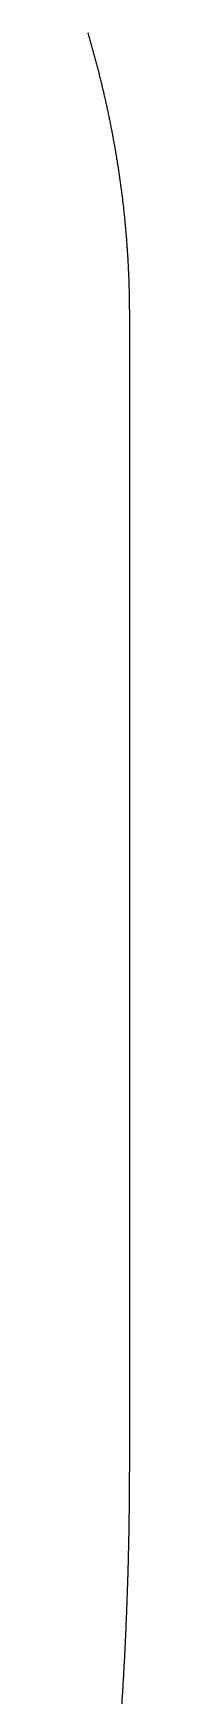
# Model space of a CAD drawing. Extents: x -14 to 314, y -178 to 13.
# Drawn here: x 73.2 to 73.75, y -156.67 to -134.82 of the extents above; entities that cross this region are included whole.
import ezdxf

# ---------------------------------------------------------------- set-up
doc = ezdxf.new("R2010")
doc.units = 0
doc.layers.add('BLACK', color=7, linetype='CONTINUOUS')

msp = doc.modelspace()

# ---------------------------------------------------------------- linework, layer by layer
at = {"layer": 'BLACK', "linetype": 'CONTINUOUS'}
for p, q in [((73.204307, -134.815676), (73.209019, -134.831519)), ((73.209019, -134.831519), (73.21371, -134.847357)), ((73.21371, -134.847357), (73.218381, -134.863201)), ((73.218381, -134.863201), (73.223029, -134.879039)), ((73.223029, -134.879039), (73.227659, -134.894884)), ((73.227659, -134.894884), (73.232266, -134.910723)), ((73.232266, -134.910723), (73.236855, -134.926569)), ((73.236855, -134.926569), (73.241421, -134.942409)), ((73.241421, -134.942409), (73.245967, -134.958255)), ((73.245967, -134.958255), (73.250492, -134.974096)), ((73.250492, -134.974096), (73.254997, -134.989943)), ((73.254997, -134.989943), (73.25948, -135.005785)), ((73.25948, -135.005785), (73.263944, -135.021633)), ((73.263944, -135.021633), (73.268386, -135.037475)), ((73.268386, -135.037475), (73.272808, -135.053323)), ((73.272808, -135.053323), (73.277208, -135.069166)), ((73.277208, -135.069166), (73.28159, -135.085015)), ((73.28159, -135.085015), (73.285949, -135.100859)), ((73.285949, -135.100859), (73.290288, -135.116708)), ((73.290288, -135.116708), (73.294606, -135.132553)), ((73.294606, -135.132553), (73.298904, -135.148403)), ((73.298904, -135.148403), (73.303181, -135.164247)), ((73.303181, -135.164247), (73.307438, -135.180098)), ((73.307438, -135.180098), (73.311673, -135.195943)), ((73.311673, -135.195943), (73.315889, -135.211794)), ((73.315889, -135.211794), (73.320082, -135.22764)), ((73.320082, -135.22764), (73.324257, -135.243492)), ((73.324257, -135.243492), (73.328409, -135.259338)), ((73.328409, -135.259338), (73.332543, -135.27519)), ((73.332543, -135.27519), (73.336654, -135.291037)), ((73.336654, -135.291037), (73.340746, -135.306889)), ((73.340746, -135.306889), (73.344816, -135.322737)), ((73.344816, -135.322737), (73.348867, -135.338589)), ((73.348867, -135.338589), (73.352895, -135.354437)), ((73.352895, -135.354437), (73.356905, -135.37029)), ((73.356905, -135.37029), (73.360892, -135.386138)), ((73.360892, -135.386138), (73.364861, -135.401991)), ((73.364861, -135.401991), (73.368807, -135.41784)), ((73.368807, -135.41784), (73.372734, -135.433694)), ((73.372734, -135.433694), (73.37664, -135.449542)), ((73.37664, -135.449542), (73.380526, -135.465396)), ((73.380526, -135.465396), (73.38439, -135.481245)), ((73.38439, -135.481245), (73.388235, -135.4971)), ((73.388235, -135.4971), (73.392058, -135.512949)), ((73.392058, -135.512949), (73.395862, -135.528803)), ((73.395862, -135.528803), (73.399644, -135.544653)), ((73.399644, -135.544653), (73.403406, -135.560508)), ((73.403406, -135.560508), (73.407147, -135.576357)), ((73.407147, -135.576357), (73.410869, -135.592212)), ((73.410869, -135.592212), (73.414568, -135.608062)), ((73.414568, -135.608062), (73.418249, -135.623917)), ((73.418249, -135.623917), (73.421908, -135.639767)), ((73.421908, -135.639767), (73.425547, -135.655622)), ((73.425547, -135.655622), (73.429165, -135.671473)), ((73.429165, -135.671473), (73.432763, -135.687328)), ((73.432763, -135.687328), (73.43634, -135.703178)), ((73.43634, -135.703178), (73.439897, -135.719034)), ((73.439897, -135.719034), (73.443433, -135.734884)), ((73.443433, -135.734884), (73.446949, -135.75074)), ((73.446949, -135.75074), (73.450444, -135.76659)), ((73.450444, -135.76659), (73.45392, -135.782446)), ((73.45392, -135.782446), (73.457373, -135.798296)), ((73.457373, -135.798296), (73.460808, -135.814152)), ((73.460808, -135.814152), (73.464221, -135.830002)), ((73.464221, -135.830002), (73.467614, -135.845858)), ((73.467614, -135.845858), (73.470986, -135.861709)), ((73.470986, -135.861709), (73.474339, -135.877564)), ((73.474339, -135.877564), (73.47767, -135.893415)), ((73.47767, -135.893415), (73.480981, -135.90927)), ((73.480981, -135.90927), (73.484271, -135.925121)), ((73.484271, -135.925121), (73.487542, -135.940976)), ((73.487542, -135.940976), (73.490791, -135.956827)), ((73.490791, -135.956827), (73.494021, -135.972682)), ((73.494021, -135.972682), (73.49723, -135.988533)), ((73.49723, -135.988533), (73.500419, -136.004388)), ((73.500419, -136.004388), (73.503586, -136.020238)), ((73.503586, -136.020238), (73.506734, -136.036093)), ((73.506734, -136.036093), (73.509861, -136.051944)), ((73.509861, -136.051944), (73.512969, -136.067799)), ((73.512969, -136.067799), (73.516054, -136.083649)), ((73.516054, -136.083649), (73.519121, -136.099504)), ((73.519121, -136.099504), (73.522166, -136.115354)), ((73.522166, -136.115354), (73.525192, -136.131208)), ((73.525192, -136.131208), (73.528196, -136.147058)), ((73.528196, -136.147058), (73.531181, -136.162913)), ((73.531181, -136.162913), (73.534145, -136.178762)), ((73.534145, -136.178762), (73.537089, -136.194617)), ((73.537089, -136.194617), (73.540012, -136.210466)), ((73.540012, -136.210466), (73.542915, -136.22632)), ((73.542915, -136.22632), (73.545797, -136.242169)), ((73.545797, -136.242169), (73.54866, -136.258023)), ((73.54866, -136.258023), (73.551502, -136.273872)), ((73.551502, -136.273872), (73.554324, -136.289726)), ((73.554324, -136.289726), (73.557124, -136.305575)), ((73.557124, -136.305575), (73.559906, -136.321428)), ((73.559906, -136.321428), (73.562666, -136.337276)), ((73.562666, -136.337276), (73.565406, -136.353129)), ((73.565406, -136.353129), (73.568126, -136.368978)), ((73.568126, -136.368978), (73.570826, -136.38483)), ((73.570826, -136.38483), (73.573504, -136.400678)), ((73.573504, -136.400678), (73.576164, -136.416531)), ((73.576164, -136.416531), (73.578802, -136.432378)), ((73.578802, -136.432378), (73.58142, -136.44823)), ((73.58142, -136.44823), (73.584018, -136.464077)), ((73.584018, -136.464077), (73.586596, -136.479929)), ((73.586596, -136.479929), (73.589153, -136.495776)), ((73.589153, -136.495776), (73.59169, -136.511627)), ((73.59169, -136.511627), (73.594207, -136.527474)), ((73.594207, -136.527474), (73.596703, -136.543325)), ((73.596703, -136.543325), (73.599179, -136.559171)), ((73.599179, -136.559171), (73.601635, -136.575022)), ((73.601635, -136.575022), (73.604071, -136.590867)), ((73.604071, -136.590867), (73.606486, -136.606718)), ((73.606486, -136.606718), (73.608881, -136.622563)), ((73.608881, -136.622563), (73.611256, -136.638413)), ((73.611256, -136.638413), (73.61361, -136.654257)), ((73.61361, -136.654257), (73.615945, -136.670107)), ((73.615945, -136.670107), (73.618258, -136.685951)), ((73.618258, -136.685951), (73.620553, -136.7018)), ((73.620553, -136.7018), (73.622826, -136.717644)), ((73.622826, -136.717644), (73.625079, -136.733493)), ((73.625079, -136.733493), (73.627312, -136.749336)), ((73.627312, -136.749336), (73.629525, -136.765184)), ((73.629525, -136.765184), (73.631717, -136.781027)), ((73.631717, -136.781027), (73.63389, -136.796875)), ((73.63389, -136.796875), (73.636041, -136.812717)), ((73.636041, -136.812717), (73.638174, -136.828564)), ((73.638174, -136.828564), (73.640285, -136.844407)), ((73.640285, -136.844407), (73.642377, -136.860253)), ((73.642377, -136.860253), (73.644447, -136.876095)), ((73.644447, -136.876095), (73.646499, -136.891941)), ((73.646499, -136.891941), (73.648529, -136.907782)), ((73.648529, -136.907782), (73.65054, -136.923627)), ((73.65054, -136.923627), (73.65253, -136.939468)), ((73.65253, -136.939468), (73.6545, -136.955313)), ((73.6545, -136.955313), (73.65645, -136.971153)), ((73.65645, -136.971153), (73.65838, -136.986997)), ((73.65838, -136.986997), (73.660289, -137.002837)), ((73.660289, -137.002837), (73.662179, -137.018681)), ((73.662179, -137.018681), (73.664048, -137.034519)), ((73.664048, -137.034519), (73.665897, -137.050363)), ((73.665897, -137.050363), (73.667726, -137.066201)), ((73.667726, -137.066201), (73.669534, -137.082044)), ((73.669534, -137.082044), (73.671323, -137.097882)), ((73.671323, -137.097882), (73.673091, -137.113724)), ((73.673091, -137.113724), (73.674839, -137.129561)), ((73.674839, -137.129561), (73.676567, -137.145402)), ((73.676567, -137.145402), (73.678275, -137.161239)), ((73.678275, -137.161239), (73.679963, -137.17708)), ((73.679963, -137.17708), (73.68163, -137.192916)), ((73.68163, -137.192916), (73.683277, -137.208756)), ((73.683277, -137.208756), (73.684904, -137.224592)), ((73.684904, -137.224592), (73.686512, -137.240431)), ((73.686512, -137.240431), (73.688098, -137.256266)), ((73.688098, -137.256266), (73.689665, -137.272105)), ((73.689665, -137.272105), (73.691212, -137.287939)), ((73.691212, -137.287939), (73.692738, -137.303778)), ((73.692738, -137.303778), (73.694244, -137.319611)), ((73.694244, -137.319611), (73.695731, -137.335449)), ((73.695731, -137.335449), (73.697197, -137.351282)), ((73.697197, -137.351282), (73.698643, -137.367119)), ((73.698643, -137.367119), (73.700068, -137.382951)), ((73.700068, -137.382951), (73.701474, -137.398788)), ((73.701474, -137.398788), (73.70286, -137.41462)), ((73.70286, -137.41462), (73.704225, -137.430455)), ((73.704225, -137.430455), (73.705571, -137.446286)), ((73.705571, -137.446286), (73.706896, -137.462121)), ((73.706896, -137.462121), (73.708201, -137.477952)), ((73.708201, -137.477952), (73.709486, -137.493786)), ((73.709486, -137.493786), (73.710751, -137.509616)), ((73.710751, -137.509616), (73.711996, -137.525449)), ((73.711996, -137.525449), (73.71322, -137.541278)), ((73.71322, -137.541278), (73.714425, -137.557111)), ((73.714425, -137.557111), (73.71561, -137.57294)), ((73.71561, -137.57294), (73.716774, -137.588772)), ((73.716774, -137.588772), (73.717919, -137.6046)), ((73.717919, -137.6046), (73.719043, -137.620431)), ((73.719043, -137.620431), (73.720147, -137.636258)), ((73.720147, -137.636258), (73.721231, -137.652089)), ((73.721231, -137.652089), (73.722295, -137.667915)), ((73.722295, -137.667915), (73.723339, -137.683746)), ((73.723339, -137.683746), (73.724363, -137.699571)), ((73.724363, -137.699571), (73.725367, -137.715401)), ((73.725367, -137.715401), (73.72635, -137.731226)), ((73.72635, -137.731226), (73.727314, -137.747054)), ((73.727314, -137.747054), (73.728258, -137.762878)), ((73.728258, -137.762878), (73.729181, -137.778706)), ((73.729181, -137.778706), (73.730085, -137.79453)), ((73.730085, -137.79453), (73.730968, -137.810357)), ((73.730968, -137.810357), (73.731831, -137.82618)), ((73.731831, -137.82618), (73.732675, -137.842006)), ((73.732675, -137.842006), (73.733498, -137.857829)), ((73.733498, -137.857829), (73.734301, -137.873654)), ((73.734301, -137.873654), (73.735084, -137.889476)), ((73.735084, -137.889476), (73.735847, -137.905301)), ((73.735847, -137.905301), (73.73659, -137.921121)), ((73.73659, -137.921121), (73.737313, -137.936946)), ((73.737313, -137.936946), (73.738016, -137.952765)), ((73.738016, -137.952765), (73.738699, -137.968589)), ((73.738699, -137.968589), (73.739362, -137.984408)), ((73.739362, -137.984408), (73.740005, -138.000231)), ((73.740005, -138.000231), (73.740627, -138.016049)), ((73.740627, -138.016049), (73.74123, -138.031871)), ((73.74123, -138.031871), (73.741813, -138.047689)), ((73.741813, -138.047689), (73.742375, -138.06351)), ((73.742375, -138.06351), (73.742918, -138.079327)), ((73.742918, -138.079327), (73.74344, -138.095148)), ((73.74344, -138.095148), (73.743943, -138.110964)), ((73.743943, -138.110964), (73.744425, -138.126784)), ((73.744425, -138.126784), (73.744888, -138.142599)), ((73.744888, -138.142599), (73.74533, -138.158418)), ((73.74533, -138.158418), (73.745753, -138.174233)), ((73.745753, -138.174233), (73.746155, -138.190051)), ((73.746155, -138.190051), (73.746537, -138.205865)), ((73.746537, -138.205865), (73.7469, -138.221683)), ((73.7469, -138.221683), (73.747242, -138.237496)), ((73.747242, -138.237496), (73.747564, -138.253313)), ((73.747564, -138.253313), (73.747867, -138.269125)), ((73.747867, -138.269125), (73.748149, -138.284941)), ((73.748149, -138.284941), (73.748411, -138.300753)), ((73.748411, -138.300753), (73.748653, -138.316568)), ((73.748653, -138.316568), (73.748875, -138.332379)), ((73.748875, -138.332379), (73.749078, -138.348194)), ((73.749078, -138.348194), (73.74926, -138.364004)), ((73.74926, -138.364004), (73.749422, -138.379817)), ((73.749422, -138.379817), (73.749564, -138.395627)), ((73.749564, -138.395627), (73.749686, -138.41144)), ((73.749686, -138.41144), (73.749788, -138.427249)), ((73.749788, -138.427249), (73.74987, -138.443061)), ((73.74987, -138.443061), (73.749932, -138.458869)), ((73.749932, -138.458869), (73.749974, -138.47468)), ((73.749974, -138.47468), (73.75, -138.5)), ((73.75, -138.5), (73.75, -153.5)), ((73.74996, -153.565796), (73.74991, -153.598635)), ((73.74999, -153.532909), (73.74996, -153.565796)), ((73.75, -153.5), (73.74999, -153.532909)), ((73.749361, -153.762343), (73.749192, -153.794973)), ((73.749511, -153.729666), (73.749361, -153.762343)), ((73.74964, -153.696967), (73.749511, -153.729666)), ((73.74975, -153.66422), (73.74964, -153.696967)), ((73.74984, -153.631451), (73.74975, -153.66422)), ((73.74991, -153.598635), (73.74984, -153.631451)), ((73.74776, -153.990059), (73.747453, -154.022459)), ((73.748048, -153.957638), (73.74776, -153.990059)), ((73.748317, -153.925169), (73.748048, -153.957638)), ((73.748565, -153.892678), (73.748317, -153.925169)), ((73.748794, -153.86014), (73.748565, -153.892678)), ((73.749003, -153.82758), (73.748794, -153.86014)), ((73.749192, -153.794973), (73.749003, -153.82758)), ((73.745194, -154.216095), (73.744749, -154.248242)), ((73.745619, -154.183902), (73.745194, -154.216095)), ((73.746025, -154.151687), (73.745619, -154.183902)), ((73.746412, -154.119426), (73.746025, -154.151687)), ((73.746778, -154.087142), (73.746412, -154.119426)), ((73.747125, -154.054811), (73.746778, -154.087142)), ((73.747453, -154.022459), (73.747125, -154.054811)), ((73.74167, -154.440439), (73.741088, -154.472359)), ((73.742231, -154.408497), (73.74167, -154.440439)), ((73.742774, -154.37651), (73.742231, -154.408497)), ((73.743297, -154.3445), (73.742774, -154.37651)), ((73.7438, -154.312444), (73.743297, -154.3445)), ((73.744284, -154.280366), (73.7438, -154.312444)), ((73.744749, -154.248242), (73.744284, -154.280366)), ((73.737891, -154.631411), (73.737194, -154.663128)), ((73.738569, -154.599673), (73.737891, -154.631411)), ((73.739228, -154.56789), (73.738569, -154.599673)), ((73.739867, -154.536084), (73.739228, -154.56789)), ((73.740488, -154.504232), (73.739867, -154.536084)), ((73.741088, -154.472359), (73.740488, -154.504232)), ((73.732606, -154.852681), (73.731774, -154.88415)), ((73.733419, -154.821167), (73.732606, -154.852681)), ((73.734212, -154.789631), (73.733419, -154.821167)), ((73.734987, -154.75805), (73.734212, -154.789631)), ((73.735741, -154.726447), (73.734987, -154.75805)), ((73.736477, -154.694798), (73.735741, -154.726447)), ((73.737194, -154.663128), (73.736477, -154.694798)), ((73.726383, -155.072295), (73.725418, -155.103542)), ((73.727329, -155.041027), (73.726383, -155.072295)), ((73.728256, -155.009714), (73.727329, -155.041027)), ((73.729164, -154.978379), (73.728256, -155.009714)), ((73.730054, -154.946999), (73.729164, -154.978379)), ((73.730923, -154.915597), (73.730054, -154.946999)), ((73.731774, -154.88415), (73.730923, -154.915597)), ((73.719228, -155.29029), (73.718131, -155.321293)), ((73.720307, -155.259242), (73.719228, -155.29029)), ((73.721367, -155.228173), (73.720307, -155.259242)), ((73.722408, -155.197059), (73.721367, -155.228173)), ((73.72343, -155.165924), (73.722408, -155.197059)), ((73.724434, -155.134744), (73.72343, -155.165924)), ((73.725418, -155.103542), (73.724434, -155.134744)), ((73.711149, -155.506654), (73.70992, -155.537438)), ((73.712359, -155.475848), (73.711149, -155.506654)), ((73.713551, -155.444999), (73.712359, -155.475848)), ((73.714724, -155.414127), (73.713551, -155.444999)), ((73.715879, -155.383212), (73.714724, -155.414127)), ((73.717014, -155.352275), (73.715879, -155.383212)), ((73.718131, -155.321293), (73.717014, -155.352275)), ((73.700792, -155.751967), (73.699414, -155.782491)), ((73.702152, -155.721423), (73.700792, -155.751967)), ((73.703493, -155.690835), (73.702152, -155.721423)), ((73.704816, -155.660225), (73.703493, -155.690835)), ((73.70612, -155.629572), (73.704816, -155.660225)), ((73.707405, -155.598897), (73.70612, -155.629572)), ((73.708672, -155.568178), (73.707405, -155.598897)), ((73.70992, -155.537438), (73.708672, -155.568178)), ((73.690754, -155.964915), (73.689247, -155.995201)), ((73.692244, -155.934586), (73.690754, -155.964915)), ((73.693715, -155.904236), (73.692244, -155.934586)), ((73.695167, -155.873843), (73.693715, -155.904236)), ((73.696601, -155.843428), (73.695167, -155.873843)), ((73.698017, -155.81297), (73.696601, -155.843428)), ((73.699414, -155.782491), (73.698017, -155.81297)), ((73.679813, -156.176271), (73.678176, -156.206343)), ((73.681431, -156.146179), (73.679813, -156.176271)), ((73.683031, -156.116043), (73.681431, -156.146179)), ((73.684612, -156.085886), (73.683031, -156.116043)), ((73.686175, -156.055686), (73.684612, -156.085886)), ((73.68772, -156.025465), (73.686175, -156.055686)), ((73.689247, -155.995201), (73.68772, -156.025465)), ((73.667974, -156.38607), (73.66621, -156.415907)), ((73.66972, -156.356189), (73.667974, -156.38607)), ((73.671447, -156.326288), (73.66972, -156.356189)), ((73.673157, -156.296344), (73.671447, -156.326288)), ((73.674848, -156.266379), (73.673157, -156.296344)), ((73.676522, -156.236372), (73.674848, -156.266379)), ((73.678176, -156.206343), (73.676522, -156.236372)), ((73.653353, -156.623928), (73.651444, -156.653513)), ((73.655244, -156.594301), (73.653353, -156.623928)), ((73.657116, -156.564653), (73.655244, -156.594301)), ((73.658972, -156.534963), (73.657116, -156.564653)), ((73.660808, -156.505252), (73.658972, -156.534963)), ((73.662627, -156.475498), (73.660808, -156.505252)), ((73.664427, -156.445724), (73.662627, -156.475498)), ((73.66621, -156.415907), (73.664427, -156.445724)), ((73.651444, -156.653513), (73.649517, -156.683077))]:
    msp.add_line(p, q, dxfattribs=at)

doc.saveas('drawing.dxf')
